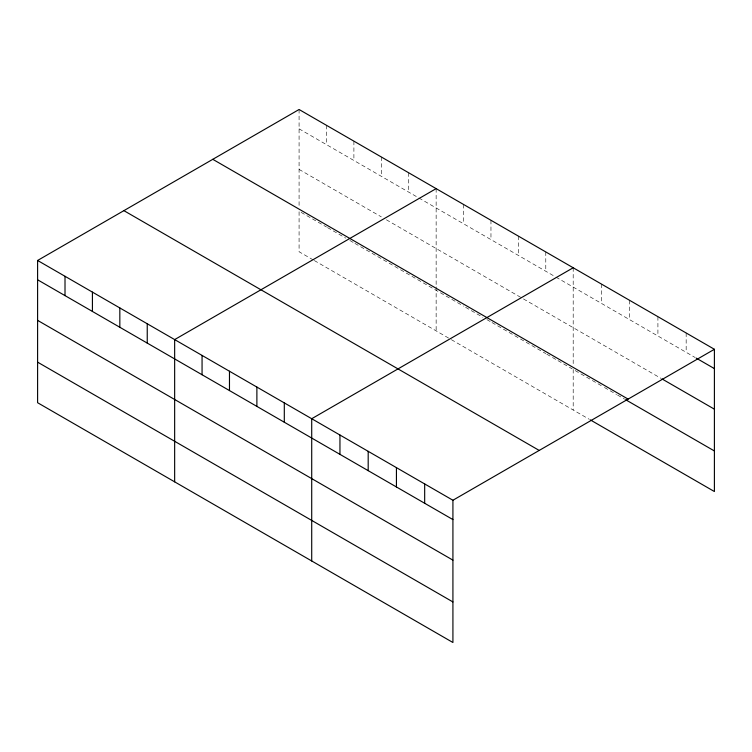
<?xml version="1.0" encoding="UTF-8"?>
<svg xmlns="http://www.w3.org/2000/svg" width="752" height="752" viewBox="0 0 752 752"><rect width="100%" height="100%" fill="white"/><g stroke="black" fill="none" stroke-linecap="round" stroke-linejoin="round"><path stroke-width="0.56" stroke-dasharray="3.76 2.82" d="M299.08 109.501L299.08 207.702M299.08 128.827L417.868 197.409M418.883 197.992L554.92 276.529M555.935 277.121L695.233 357.548M299.08 169.397L381.32 216.867M386.396 219.8L522.433 298.337M523.448 298.929L660.942 378.312M301.11 212.355L326.49 227.01M327.505 227.602L345.779 238.149M349.84 240.49L353.901 242.84M354.916 243.422L463.552 306.139M465.582 307.314L482.84 317.278M486.901 319.619L490.962 321.969M491.977 322.552L545.783 353.619M546.798 354.201L556.95 360.067M557.965 360.65L572.178 368.856M575.205 370.604L601.431 385.748M604.458 387.496L616.565 394.48M617.571 395.063L624.63 399.143M313.293 259.957L299.08 251.751L299.08 211.19M314.308 260.54L450.354 339.086M451.369 339.669L589.333 419.325M686.162 332.976L686.162 352.303M657.915 316.677L657.915 336.003M629.678 300.368L629.678 319.694M601.431 284.059L601.431 303.385M573.193 267.759L573.193 365.961M573.193 369.439L573.193 410.009M545.783 251.929L545.783 271.256M518.372 236.109L518.372 255.436M490.962 220.28L490.962 239.606M463.552 204.45L463.552 223.786M436.141 188.63L436.141 285.675M436.141 286.832L436.141 330.88M408.731 172.8L408.731 192.127M381.32 156.98L381.32 176.306M353.901 141.15L353.901 160.477M326.49 125.33L326.49 144.657"/><path stroke-width="1.13" d="M37.6 260.465L452.92 500.249L452.92 642.499L37.6 402.715L37.6 260.465L299.08 109.501L714.4 349.285L714.4 491.535L590.339 419.907M436.141 188.63L174.652 339.594L174.652 481.844M573.193 267.759L311.713 418.723L311.713 560.973M452.92 500.249L714.4 349.285M696.249 358.131L714.4 368.612M661.948 378.895L714.4 409.173M212.797 159.321L628.108 399.105M625.645 399.726L714.4 450.965M123.892 210.645L539.203 450.429M37.6 279.791L452.92 519.576M37.6 320.361L452.92 560.137M37.6 362.154L452.92 601.938M424.673 483.94L424.673 503.267M396.436 467.641L396.436 486.967M368.189 451.332L368.189 470.658M339.951 435.032L339.951 454.358M284.303 402.893L284.303 422.22M256.883 387.073L256.883 406.4M229.473 371.244L229.473 390.57M202.062 355.423L202.062 374.75M147.242 323.774L147.242 343.1M119.831 307.944L119.831 327.27M92.421 292.114L92.421 311.441M65.01 276.294L65.01 295.621"/></g></svg>
